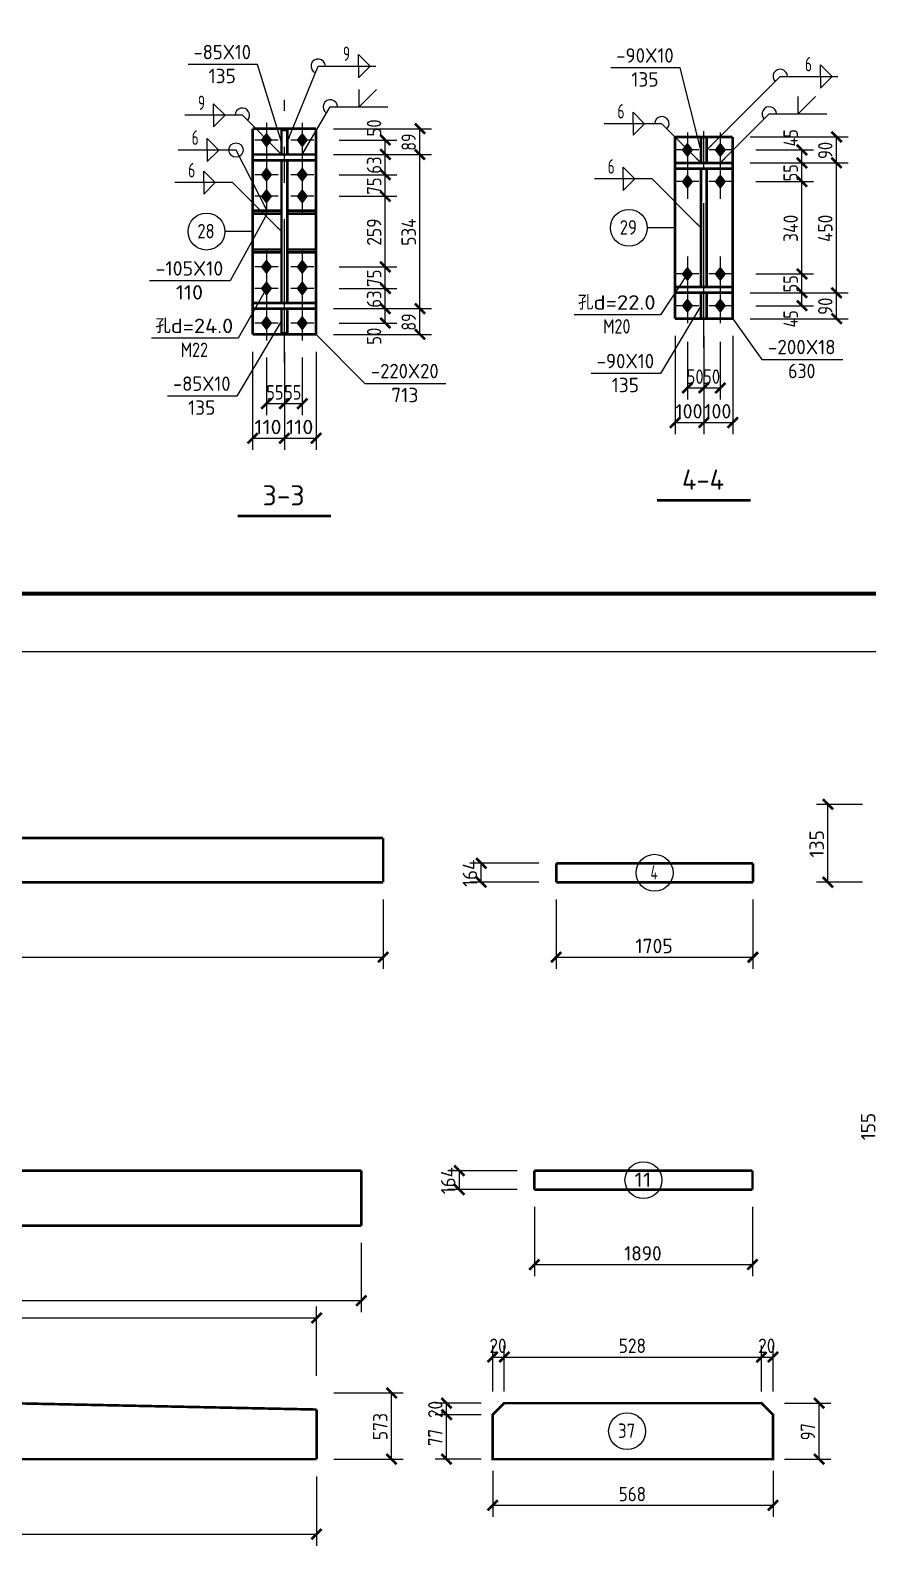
# Model space of a CAD drawing. Extents: x 14207793 to 14719554, y -1675802 to -1228715.
# Drawn here: x 14489997 to 14504511, y -1289793 to -1263526 of the extents above; entities that cross this region are included whole.
import ezdxf
from ezdxf.enums import TextEntityAlignment as Align

# ---------------------------------------------------------------- set-up
doc = ezdxf.new("R2010")
doc.units = 0
doc.header["$LTSCALE"] = 500
doc.header["$MEASUREMENT"] = 0
doc.linetypes.add('6', pattern=[8.75, 5, -1.25, 1.25, -1.25])
for name, color, linetype in [('10', 1, 'CONTINUOUS'), ('15', 3, 'CONTINUOUS'), ('20', 2, 'CONTINUOUS'), ('图框外框__细线', 253, 'CONTINUOUS'), ('尺寸标注', 253, 'CONTINUOUS'), ('焊缝标注', 253, 'CONTINUOUS'), ('编号标注', 253, 'CONTINUOUS'), ('螺栓孔标注', 7, 'CONTINUOUS'), ('钢板标注', 253, 'CONTINUOUS')]:
    doc.layers.add(name, color=color, linetype=linetype)
doc.styles.get("Standard").update_dxf_attribs({"font": 'SYSZ.shx', "width": 0.75, "bigfont": 'SYFS.shx'})

msp = doc.modelspace()

# ---------------------------------------------------------------- linework, layer by layer
at = {"layer": '10', "color": 7, "linetype": '6'}
for p, q in [((14494400.61, -1269297.29), (14494400.61, -1264732.72)), ((14501671.63, -1269024.85), (14501671.63, -1264874.85))]:
    msp.add_line(p, q, dxfattribs=at)
at = {"layer": '10', "color": 253}
for p, q in [((14494090.61, -1265128.76), (14494090.61, -1265728.76)), ((14494710.61, -1265128.76), (14494710.61, -1265728.76)), ((14494290.61, -1265428.76), (14493890.61, -1265428.76)), ((14494910.61, -1265428.76), (14494510.61, -1265428.76)), ((14501386.62, -1265299.85), (14501386.62, -1265899.85)), ((14501956.63, -1265299.85), (14501956.63, -1265899.85)), ((14494090.61, -1265728.76), (14494090.61, -1266328.76)), ((14494710.61, -1265728.76), (14494710.61, -1266328.76)), ((14501586.62, -1265599.85), (14501186.62, -1265599.85)), ((14502156.63, -1265599.85), (14501756.63, -1265599.85)), ((14494290.61, -1266028.76), (14493890.61, -1266028.76)), ((14494910.61, -1266028.76), (14494510.61, -1266028.76)), ((14501386.62, -1265849.85), (14501386.62, -1266449.85)), ((14501956.63, -1265849.85), (14501956.63, -1266449.85)), ((14494090.61, -1266103.76), (14494090.61, -1266703.76)), ((14494710.61, -1266103.76), (14494710.61, -1266703.76)), ((14501586.62, -1266149.85), (14501186.62, -1266149.85)), ((14502156.63, -1266149.85), (14501756.63, -1266149.85)), ((14494290.61, -1266403.76), (14493890.61, -1266403.76)), ((14494910.61, -1266403.76), (14494510.61, -1266403.76)), ((14494090.61, -1267326.26), (14494090.61, -1267926.26)), ((14494710.61, -1267326.26), (14494710.61, -1267926.26)), ((14501386.62, -1267449.85), (14501386.62, -1268049.85)), ((14501956.63, -1267449.85), (14501956.63, -1268049.85)), ((14494290.61, -1267626.26), (14493890.61, -1267626.26)), ((14494090.61, -1267701.26), (14494090.61, -1268301.26)), ((14494910.61, -1267626.26), (14494510.61, -1267626.26)), ((14494710.61, -1267701.26), (14494710.61, -1268301.26)), ((14501586.62, -1267749.85), (14501186.62, -1267749.85)), ((14502156.63, -1267749.85), (14501756.63, -1267749.85)), ((14494290.61, -1268001.26), (14493890.61, -1268001.26)), ((14494910.61, -1268001.26), (14494510.61, -1268001.26)), ((14501386.62, -1267999.85), (14501386.62, -1268599.85)), ((14501956.63, -1267999.85), (14501956.63, -1268599.85)), ((14494090.61, -1268301.26), (14494090.61, -1268901.26)), ((14494710.61, -1268301.26), (14494710.61, -1268901.26)), ((14501586.62, -1268299.85), (14501186.62, -1268299.85)), ((14502156.63, -1268299.85), (14501756.63, -1268299.85)), ((14494290.61, -1268601.26), (14493890.61, -1268601.26)), ((14494910.61, -1268601.26), (14494510.61, -1268601.26))]:
    msp.add_line(p, q, dxfattribs=at)
at = {"layer": '10', "color": 3, "const_width": 45}
for points in [[(14493850.61, -1265678.76), (14493850.61, -1265778.76)], [(14494950.61, -1265678.76), (14493850.61, -1265678.76)], [(14493850.61, -1265778.76), (14494950.61, -1265778.76)], [(14494350.61, -1268251.26), (14494350.61, -1265778.76)], [(14494450.61, -1268251.26), (14494450.61, -1265778.76)], [(14494950.61, -1265778.76), (14494950.61, -1265678.76)], [(14501171.63, -1265824.85), (14501171.63, -1265924.85)], [(14502171.63, -1265824.85), (14501171.63, -1265824.85)], [(14501171.63, -1265924.85), (14502171.63, -1265924.85)], [(14501621.63, -1267974.85), (14501621.63, -1265924.85)], [(14501721.63, -1267974.85), (14501721.63, -1265924.85)], [(14502171.63, -1265924.85), (14502171.63, -1265824.85)], [(14501171.63, -1267974.85), (14501171.63, -1268074.85)], [(14502171.63, -1267974.85), (14501171.63, -1267974.85)], [(14501171.63, -1268074.85), (14502171.63, -1268074.85)], [(14502171.63, -1268074.85), (14502171.63, -1267974.85)], [(14493850.61, -1268251.26), (14493850.61, -1268351.26)], [(14494950.61, -1268251.26), (14493850.61, -1268251.26)], [(14493850.61, -1268351.26), (14494950.61, -1268351.26)], [(14494950.61, -1268351.26), (14494950.61, -1268251.26)]]:
    msp.add_lwpolyline(points, dxfattribs=at)
at = {"layer": '10', "const_width": 45}
for points in [[(14500861.62, -1271674.85), (14502481.63, -1271674.85)], [(14493590.61, -1271947.29), (14495210.61, -1271947.29)]]:
    msp.add_lwpolyline(points, dxfattribs=at)
at = {"layer": '10'}
for points in [[(14494090.61, -1265298.76), (14493990.61, -1265428.76), (14494190.61, -1265428.76), (14494090.61, -1265558.76)], [(14494710.61, -1265298.76), (14494610.61, -1265428.76), (14494810.61, -1265428.76), (14494710.61, -1265558.76)], [(14501386.62, -1265469.85), (14501286.62, -1265599.85), (14501486.62, -1265599.85), (14501386.62, -1265729.85)], [(14501956.63, -1265469.85), (14501856.63, -1265599.85), (14502056.63, -1265599.85), (14501956.63, -1265729.85)], [(14494090.61, -1265898.76), (14493990.61, -1266028.76), (14494190.61, -1266028.76), (14494090.61, -1266158.76)], [(14494710.61, -1265898.76), (14494610.61, -1266028.76), (14494810.61, -1266028.76), (14494710.61, -1266158.76)], [(14501386.62, -1266019.85), (14501286.62, -1266149.85), (14501486.62, -1266149.85), (14501386.62, -1266279.85)], [(14501956.63, -1266019.85), (14501856.63, -1266149.85), (14502056.63, -1266149.85), (14501956.63, -1266279.85)], [(14494090.61, -1266273.76), (14493990.61, -1266403.76), (14494190.61, -1266403.76), (14494090.61, -1266533.76)], [(14494710.61, -1266273.76), (14494610.61, -1266403.76), (14494810.61, -1266403.76), (14494710.61, -1266533.76)], [(14494090.61, -1267496.26), (14493990.61, -1267626.26), (14494190.61, -1267626.26), (14494090.61, -1267756.26)], [(14494710.61, -1267496.26), (14494610.61, -1267626.26), (14494810.61, -1267626.26), (14494710.61, -1267756.26)], [(14494090.61, -1267871.26), (14493990.61, -1268001.26), (14494190.61, -1268001.26), (14494090.61, -1268131.26)], [(14494710.61, -1267871.26), (14494610.61, -1268001.26), (14494810.61, -1268001.26), (14494710.61, -1268131.26)], [(14501386.62, -1267619.85), (14501286.62, -1267749.85), (14501486.62, -1267749.85), (14501386.62, -1267879.85)], [(14501956.63, -1267619.85), (14501856.63, -1267749.85), (14502056.63, -1267749.85), (14501956.63, -1267879.85)], [(14501386.62, -1268169.85), (14501286.62, -1268299.85), (14501486.62, -1268299.85), (14501386.62, -1268429.85)], [(14501956.63, -1268169.85), (14501856.63, -1268299.85), (14502056.63, -1268299.85), (14501956.63, -1268429.85)], [(14494090.61, -1268471.26), (14493990.61, -1268601.26), (14494190.61, -1268601.26), (14494090.61, -1268731.26)], [(14494710.61, -1268471.26), (14494610.61, -1268601.26), (14494810.61, -1268601.26), (14494710.61, -1268731.26)]]:
    msp.add_solid(points, dxfattribs=at)
at = {"layer": '15', "const_width": 45}
for points in [[(14496112.64, -1277524.88), (14479962.5, -1277524.88)], [(14496112.64, -1278292.88), (14496112.64, -1277524.88)], [(14499112.64, -1277964.88), (14499112.64, -1278292.88)], [(14502522.5, -1277964.88), (14499112.64, -1277964.88)], [(14502522.5, -1278292.88), (14502522.5, -1277964.88)], [(14479962.5, -1278292.88), (14496112.64, -1278292.88)], [(14499112.64, -1278292.88), (14502522.5, -1278292.88)], [(14479962.5, -1283292.88), (14495734.33, -1283292.88)], [(14495734.33, -1283292.88), (14495734.33, -1284244.88)], [(14498734.33, -1283620.89), (14498734.33, -1283292.88)], [(14498734.33, -1283292.88), (14502514.5, -1283292.88)], [(14502514.5, -1283292.88), (14502514.5, -1283620.89)], [(14502514.5, -1283620.89), (14498734.33, -1283620.89)], [(14495734.33, -1284244.88), (14479962.5, -1284244.88)], [(14494958.21, -1287432.89), (14481082.64, -1287146.17)], [(14498012.62, -1288292.88), (14502870.81, -1288292.91), (14502870.81, -1287522.91), (14502670.81, -1287322.91), (14498212.62, -1287322.88), (14498012.62, -1287522.88), (14498012.62, -1288292.88)], [(14494958.22, -1288292.88), (14494958.21, -1287432.89)], [(14479962.5, -1288292.88), (14494958.22, -1288292.88)]]:
    msp.add_lwpolyline(points, dxfattribs=at)
at = {"layer": '20', "const_width": 45}
for points in [[(14493850.61, -1265232.72), (14493850.61, -1268797.29)], [(14494950.61, -1265232.72), (14493850.61, -1265232.72)], [(14494350.61, -1265253.76), (14494350.61, -1265678.76)], [(14494450.61, -1265253.76), (14494350.61, -1265253.76)], [(14494450.61, -1265678.76), (14494450.61, -1265253.76)], [(14494950.61, -1268797.29), (14494950.61, -1265232.72)], [(14501171.63, -1265374.85), (14501171.63, -1268524.85)], [(14502171.63, -1265374.85), (14501171.63, -1265374.85)], [(14501621.63, -1265374.85), (14501621.63, -1265824.85)], [(14501721.63, -1265374.85), (14501621.63, -1265374.85)], [(14501721.63, -1265824.85), (14501721.63, -1265374.85)], [(14502171.63, -1268524.85), (14502171.63, -1265374.85)], [(14494350.61, -1265678.76), (14494450.61, -1265678.76)], [(14501621.63, -1265824.85), (14501721.63, -1265824.85)], [(14493850.61, -1266653.76), (14493850.61, -1266703.76)], [(14494350.61, -1266653.76), (14493850.61, -1266653.76)], [(14493850.61, -1266703.76), (14494350.61, -1266703.76)], [(14494350.61, -1266703.76), (14494350.61, -1266653.76)], [(14494450.61, -1266703.76), (14494450.61, -1266653.76)], [(14494450.61, -1266653.76), (14494950.61, -1266653.76)], [(14494950.61, -1266703.76), (14494450.61, -1266703.76)], [(14494950.61, -1266653.76), (14494950.61, -1266703.76)], [(14493850.61, -1267326.26), (14494350.61, -1267326.26)], [(14493850.61, -1267376.26), (14493850.61, -1267326.26)], [(14494350.61, -1267376.26), (14493850.61, -1267376.26)], [(14494350.61, -1267326.26), (14494350.61, -1267376.26)], [(14494450.61, -1267326.26), (14494450.61, -1267376.26)], [(14494950.61, -1267326.26), (14494450.61, -1267326.26)], [(14494450.61, -1267376.26), (14494950.61, -1267376.26)], [(14494950.61, -1267376.26), (14494950.61, -1267326.26)], [(14501621.63, -1268524.85), (14501621.63, -1268074.85)], [(14501621.63, -1268074.85), (14501721.63, -1268074.85)], [(14501721.63, -1268074.85), (14501721.63, -1268524.85)], [(14494350.61, -1268776.26), (14494350.61, -1268351.26)], [(14494350.61, -1268351.26), (14494450.61, -1268351.26)], [(14494450.61, -1268351.26), (14494450.61, -1268776.26)], [(14501171.63, -1268524.85), (14502171.63, -1268524.85)], [(14501721.63, -1268524.85), (14501621.63, -1268524.85)], [(14493850.61, -1268797.29), (14494950.61, -1268797.29)], [(14494450.61, -1268776.26), (14494350.61, -1268776.26)]]:
    msp.add_lwpolyline(points, dxfattribs=at)
at = {"layer": '图框外框__细线'}
msp.add_lwpolyline([(14472462.5, -1274292.88), (14561562.5, -1274292.88), (14561562.5, -1232292.88), (14472462.5, -1232292.88), (14472462.5, -1274292.88)], dxfattribs=at)
at = {"layer": '图框外框__细线', "const_width": 70}
msp.add_lwpolyline([(14474962.5, -1273292.88), (14560562.5, -1273292.88), (14560562.5, -1233292.88), (14474962.5, -1233292.88), (14474962.5, -1273292.88)], dxfattribs=at)
at = {"layer": '尺寸标注'}
for p, q in [((14495250.61, -1265232.72), (14496950.61, -1265232.72)), ((14496750.61, -1265678.76), (14496750.61, -1265232.72)), ((14495350.61, -1265428.76), (14496350.61, -1265428.76)), ((14496150.61, -1265678.76), (14496150.61, -1265428.76)), ((14502471.63, -1265374.85), (14504171.63, -1265374.85)), ((14503971.63, -1265824.85), (14503971.63, -1265374.85)), ((14495250.61, -1265678.76), (14496950.61, -1265678.76)), ((14495250.61, -1265678.76), (14496950.61, -1265678.76)), ((14495350.61, -1265678.76), (14496350.61, -1265678.76)), ((14495350.61, -1265678.76), (14496350.61, -1265678.76)), ((14496150.61, -1266028.76), (14496150.61, -1265678.76)), ((14496750.61, -1268351.26), (14496750.61, -1265678.76)), ((14502571.63, -1265599.85), (14503571.63, -1265599.85)), ((14503371.63, -1265824.85), (14503371.63, -1265599.85)), ((14495350.61, -1266028.76), (14496350.61, -1266028.76)), ((14495350.61, -1266028.76), (14496350.61, -1266028.76)), ((14496150.61, -1266403.76), (14496150.61, -1266028.76)), ((14502471.63, -1265824.85), (14504171.63, -1265824.85)), ((14502471.63, -1265824.85), (14504171.63, -1265824.85)), ((14502571.63, -1265824.85), (14503571.63, -1265824.85)), ((14502571.63, -1265824.85), (14503571.63, -1265824.85)), ((14503371.63, -1266149.85), (14503371.63, -1265824.85)), ((14503971.63, -1268074.85), (14503971.63, -1265824.85)), ((14502571.63, -1266149.85), (14503571.63, -1266149.85)), ((14502571.63, -1266149.85), (14503571.63, -1266149.85)), ((14503371.63, -1267749.85), (14503371.63, -1266149.85)), ((14495350.61, -1266403.76), (14496350.61, -1266403.76)), ((14495350.61, -1266403.76), (14496350.61, -1266403.76)), ((14496150.61, -1267626.26), (14496150.61, -1266403.76)), ((14495350.61, -1267626.26), (14496350.61, -1267626.26)), ((14495350.61, -1267626.26), (14496350.61, -1267626.26)), ((14496150.61, -1268001.26), (14496150.61, -1267626.26)), ((14502571.63, -1267749.85), (14503571.63, -1267749.85)), ((14502571.63, -1267749.85), (14503571.63, -1267749.85)), ((14503371.63, -1268074.85), (14503371.63, -1267749.85)), ((14495350.61, -1268001.26), (14496350.61, -1268001.26)), ((14495350.61, -1268001.26), (14496350.61, -1268001.26)), ((14496150.61, -1268351.26), (14496150.61, -1268001.26)), ((14502471.63, -1268074.85), (14504171.63, -1268074.85)), ((14502471.63, -1268074.85), (14504171.63, -1268074.85)), ((14502571.63, -1268074.85), (14503571.63, -1268074.85)), ((14502571.63, -1268074.85), (14503571.63, -1268074.85)), ((14503371.63, -1268299.85), (14503371.63, -1268074.85)), ((14503971.63, -1268524.85), (14503971.63, -1268074.85)), ((14495250.61, -1268351.26), (14496950.61, -1268351.26)), ((14495250.61, -1268351.26), (14496950.61, -1268351.26)), ((14495350.61, -1268351.26), (14496350.61, -1268351.26)), ((14495350.61, -1268351.26), (14496350.61, -1268351.26)), ((14496150.61, -1268601.26), (14496150.61, -1268351.26)), ((14496750.61, -1268797.29), (14496750.61, -1268351.26)), ((14502571.63, -1268299.85), (14503571.63, -1268299.85)), ((14495350.61, -1268601.26), (14496350.61, -1268601.26)), ((14502471.63, -1268524.85), (14504171.63, -1268524.85)), ((14495250.61, -1268797.29), (14496950.61, -1268797.29)), ((14501171.63, -1268824.85), (14501171.63, -1270524.85)), ((14501386.62, -1268924.85), (14501386.62, -1269924.85)), ((14501671.63, -1268824.85), (14501671.63, -1270524.85)), ((14501671.63, -1268824.85), (14501671.63, -1270524.85)), ((14501671.63, -1268924.85), (14501671.63, -1269924.85)), ((14501671.63, -1268924.85), (14501671.63, -1269924.85)), ((14501956.63, -1268924.85), (14501956.63, -1269924.85)), ((14502171.63, -1268824.85), (14502171.63, -1270524.85)), ((14493850.61, -1269097.29), (14493850.61, -1270797.29)), ((14494400.61, -1269097.29), (14494400.61, -1270797.29)), ((14494400.61, -1269097.29), (14494400.61, -1270797.29)), ((14494950.61, -1269097.29), (14494950.61, -1270797.29)), ((14494090.61, -1269197.29), (14494090.61, -1270197.29)), ((14494400.61, -1269197.29), (14494400.61, -1270197.29)), ((14494400.61, -1269197.29), (14494400.61, -1270197.29)), ((14494710.61, -1269197.29), (14494710.61, -1270197.29)), ((14501386.62, -1269724.85), (14501671.63, -1269724.85)), ((14501671.63, -1269724.85), (14501956.63, -1269724.85)), ((14494090.61, -1269997.29), (14494400.61, -1269997.29)), ((14494400.61, -1269997.29), (14494710.61, -1269997.29)), ((14501171.63, -1270324.85), (14501671.63, -1270324.85)), ((14501671.63, -1270324.85), (14502171.63, -1270324.85)), ((14493850.61, -1270597.29), (14494400.61, -1270597.29)), ((14494400.61, -1270597.29), (14494950.61, -1270597.29)), ((14504422.5, -1276942.88), (14503622.5, -1276942.88)), ((14503822.5, -1278292.88), (14503822.5, -1276942.88)), ((14498812.64, -1277964.88), (14497612.64, -1277964.88)), ((14497812.64, -1278292.88), (14497812.64, -1277964.88)), ((14498812.64, -1278292.88), (14497612.64, -1278292.88)), ((14504422.5, -1278292.88), (14503622.5, -1278292.88)), ((14496112.64, -1278592.88), (14496112.64, -1279792.88)), ((14499112.64, -1278592.88), (14499112.64, -1279792.88)), ((14502522.5, -1278592.88), (14502522.5, -1279792.88)), ((14479962.5, -1279592.88), (14496112.64, -1279592.88)), ((14499112.64, -1279592.88), (14502522.5, -1279592.88)), ((14498434.33, -1283292.88), (14497234.33, -1283292.88)), ((14497434.33, -1283620.89), (14497434.33, -1283292.88)), ((14498434.33, -1283620.89), (14497234.33, -1283620.89)), ((14498734.33, -1283920.89), (14498734.33, -1285120.89)), ((14502514.5, -1283920.89), (14502514.5, -1285120.89)), ((14495734.33, -1284544.88), (14495734.33, -1285744.88)), ((14498734.33, -1284920.89), (14502514.5, -1284920.89)), ((14479962.5, -1285544.88), (14495734.33, -1285544.88)), ((14494958.21, -1286846.17), (14494958.21, -1285646.17)), ((14479908.1, -1285846.17), (14494958.21, -1285846.17)), ((14498012.62, -1287122.88), (14498012.62, -1286322.88)), ((14498012.62, -1286522.88), (14498212.62, -1286522.88)), ((14498212.62, -1287122.88), (14498212.62, -1286322.88)), ((14498212.62, -1287122.88), (14498212.62, -1286322.88)), ((14498212.62, -1286522.88), (14502670.81, -1286522.88)), ((14502670.81, -1287122.88), (14502670.81, -1286322.88)), ((14502670.81, -1287122.91), (14502670.81, -1286322.88)), ((14502670.81, -1286522.88), (14502870.81, -1286522.88)), ((14502870.81, -1287122.91), (14502870.81, -1286322.88)), ((14495258.21, -1287146.17), (14496458.21, -1287146.17)), ((14496258.21, -1288292.88), (14496258.21, -1287146.17)), ((14497812.62, -1287322.88), (14497012.62, -1287322.88)), ((14497812.62, -1287522.88), (14497012.62, -1287522.88)), ((14497812.62, -1287522.88), (14497012.62, -1287522.88)), ((14497212.62, -1287522.88), (14497212.62, -1287322.88)), ((14497212.62, -1288292.88), (14497212.62, -1287522.88)), ((14503070.81, -1287322.91), (14503870.81, -1287322.91)), ((14503670.81, -1288292.91), (14503670.81, -1287322.91)), ((14495258.21, -1288292.88), (14496458.21, -1288292.88)), ((14497812.62, -1288292.88), (14497012.62, -1288292.88)), ((14503070.81, -1288292.91), (14503870.81, -1288292.91)), ((14494958.21, -1288592.88), (14494958.21, -1289792.88)), ((14498012.62, -1288492.88), (14498012.62, -1289292.88)), ((14502870.81, -1288492.91), (14502870.81, -1289292.88)), ((14498012.62, -1289092.88), (14502870.81, -1289092.88)), ((14481082.64, -1289592.88), (14494958.21, -1289592.88))]:
    msp.add_line(p, q, dxfattribs=at)
at = {"layer": '尺寸标注', "const_width": 45}
for points in [[(14496662.23, -1265144.33), (14496839, -1265321.11)], [(14496062.23, -1265340.37), (14496239, -1265517.15)], [(14503283.24, -1265511.47), (14503460.01, -1265688.24)], [(14503883.24, -1265286.47), (14504060.01, -1265463.24)], [(14496062.23, -1265590.37), (14496239, -1265767.15)], [(14496062.23, -1265590.37), (14496239, -1265767.15)], [(14496662.23, -1265590.37), (14496839, -1265767.15)], [(14496662.23, -1265590.37), (14496839, -1265767.15)], [(14503283.24, -1265736.47), (14503460.01, -1265913.24)], [(14503283.24, -1265736.47), (14503460.01, -1265913.24)], [(14503883.24, -1265736.47), (14504060.01, -1265913.24)], [(14503883.24, -1265736.47), (14504060.01, -1265913.24)], [(14496062.23, -1265940.37), (14496239, -1266117.15)], [(14496062.23, -1265940.37), (14496239, -1266117.15)], [(14503283.24, -1266061.47), (14503460.01, -1266238.24)], [(14503283.24, -1266061.47), (14503460.01, -1266238.24)], [(14496062.23, -1266315.37), (14496239, -1266492.15)], [(14496062.23, -1266315.37), (14496239, -1266492.15)], [(14496062.23, -1267537.87), (14496239, -1267714.64)], [(14496062.23, -1267537.87), (14496239, -1267714.64)], [(14503283.24, -1267661.47), (14503460.01, -1267838.24)], [(14503283.24, -1267661.47), (14503460.01, -1267838.24)], [(14496062.23, -1267912.87), (14496239, -1268089.64)], [(14496062.23, -1267912.87), (14496239, -1268089.64)], [(14503283.24, -1267986.47), (14503460.01, -1268163.24)], [(14503283.24, -1267986.47), (14503460.01, -1268163.24)], [(14503883.24, -1267986.47), (14504060.01, -1268163.24)], [(14503883.24, -1267986.47), (14504060.01, -1268163.24)], [(14496062.23, -1268262.87), (14496239, -1268439.64)], [(14496062.23, -1268262.87), (14496239, -1268439.64)], [(14496662.23, -1268262.87), (14496839, -1268439.64)], [(14496662.23, -1268262.87), (14496839, -1268439.64)], [(14503283.24, -1268211.47), (14503460.01, -1268388.24)], [(14496062.23, -1268512.87), (14496239, -1268689.64)], [(14503883.24, -1268436.47), (14504060.01, -1268613.24)], [(14496662.23, -1268708.9), (14496839, -1268885.68)], [(14501298.24, -1269813.24), (14501475.01, -1269636.47)], [(14501583.24, -1269813.24), (14501760.01, -1269636.47)], [(14501583.24, -1269813.24), (14501760.01, -1269636.47)], [(14501868.24, -1269813.24), (14502045.01, -1269636.47)], [(14494002.23, -1270085.68), (14494179, -1269908.9)], [(14494312.23, -1270085.68), (14494489, -1269908.9)], [(14494312.23, -1270085.68), (14494489, -1269908.9)], [(14494622.23, -1270085.68), (14494799, -1269908.9)], [(14501083.24, -1270413.24), (14501260.01, -1270236.47)], [(14501583.24, -1270413.24), (14501760.01, -1270236.47)], [(14501583.24, -1270413.24), (14501760.01, -1270236.47)], [(14502083.24, -1270413.24), (14502260.01, -1270236.47)], [(14493762.23, -1270685.68), (14493939, -1270508.9)], [(14494312.23, -1270685.68), (14494489, -1270508.9)], [(14494312.23, -1270685.68), (14494489, -1270508.9)], [(14494862.23, -1270685.68), (14495039, -1270508.9)], [(14503734.11, -1276854.5), (14503910.89, -1277031.27)], [(14497724.25, -1277876.5), (14497901.02, -1278053.27)], [(14497724.25, -1278204.5), (14497901.02, -1278381.27)], [(14503734.11, -1278204.5), (14503910.89, -1278381.27)], [(14496024.25, -1279681.27), (14496201.02, -1279504.5)], [(14499024.25, -1279681.27), (14499201.02, -1279504.5)], [(14502434.11, -1279681.27), (14502610.89, -1279504.5)], [(14497345.94, -1283204.5), (14497522.71, -1283381.27)], [(14497345.94, -1283532.5), (14497522.71, -1283709.27)], [(14498645.94, -1285009.27), (14498822.71, -1284832.5)], [(14502426.11, -1285009.27), (14502602.89, -1284832.5)], [(14495645.94, -1285633.27), (14495822.71, -1285456.5)], [(14494869.82, -1285934.55), (14495046.6, -1285757.78)], [(14497924.23, -1286611.27), (14498101, -1286434.5)], [(14498124.23, -1286611.27), (14498301, -1286434.5)], [(14498124.23, -1286611.27), (14498301, -1286434.5)], [(14502582.43, -1286611.27), (14502759.2, -1286434.5)], [(14502582.43, -1286611.27), (14502759.2, -1286434.5)], [(14502782.43, -1286611.27), (14502959.2, -1286434.5)], [(14496169.82, -1287057.78), (14496346.6, -1287234.55)], [(14497124.23, -1287234.5), (14497301, -1287411.27)], [(14503582.43, -1287234.52), (14503759.2, -1287411.29)], [(14497124.23, -1287434.5), (14497301, -1287611.27)], [(14497124.23, -1287434.5), (14497301, -1287611.27)], [(14496169.82, -1288204.5), (14496346.6, -1288381.27)], [(14497124.23, -1288204.49), (14497301, -1288381.27)], [(14503582.43, -1288204.52), (14503759.2, -1288381.3)], [(14497924.23, -1289181.27), (14498101, -1289004.49)], [(14502782.43, -1289181.27), (14502959.2, -1289004.49)], [(14494869.82, -1289681.27), (14495046.6, -1289504.5)]]:
    msp.add_lwpolyline(points, dxfattribs=at)
at = {"layer": '焊缝标注'}
for p, q in [((14494450.61, -1265466.26), (14494986.57, -1264148.18)), ((14494986.57, -1264148.18), (14495986.57, -1264148.18)), ((14495686.57, -1264148.18), (14495686.57, -1263948.18)), ((14495686.57, -1263948.18), (14495886.57, -1264148.18)), ((14495686.57, -1264148.18), (14495686.57, -1264348.18)), ((14495686.57, -1264348.18), (14495886.57, -1264148.18)), ((14503694.93, -1264327.57), (14503694.93, -1264127.57)), ((14503694.93, -1264127.57), (14503894.93, -1264327.57)), ((14501721.63, -1265599.85), (14502994.93, -1264327.57)), ((14502994.93, -1264327.57), (14503994.93, -1264327.57)), ((14503694.93, -1264327.57), (14503694.93, -1264527.57)), ((14503694.93, -1264527.57), (14503894.93, -1264327.57)), ((14495696.68, -1264854.27), (14495996.68, -1264554.27)), ((14495696.68, -1264854.27), (14495696.68, -1264554.27)), ((14503305.49, -1264976.66), (14503605.49, -1264676.66)), ((14503305.49, -1264976.66), (14503305.49, -1264676.66)), ((14493172.6, -1264999.13), (14493172.6, -1264799.13)), ((14493372.6, -1264999.13), (14493172.6, -1264799.13)), ((14494710.61, -1265678.76), (14495196.68, -1264854.27)), ((14495196.68, -1264854.27), (14496196.68, -1264854.27)), ((14500443.61, -1265145.22), (14500443.61, -1264945.22)), ((14500643.61, -1265145.22), (14500443.61, -1264945.22)), ((14501956.63, -1265824.85), (14502805.49, -1264976.66)), ((14502805.49, -1264976.66), (14503805.49, -1264976.66)), ((14493672.6, -1264999.13), (14492672.6, -1264999.13)), ((14493172.6, -1264999.13), (14493172.6, -1265199.13)), ((14493372.6, -1264999.13), (14493172.6, -1265199.13)), ((14494350.61, -1265678.76), (14493672.6, -1264999.13)), ((14500943.61, -1265145.22), (14499943.61, -1265145.22)), ((14500443.61, -1265145.22), (14500443.61, -1265345.22)), ((14500643.61, -1265145.22), (14500443.61, -1265345.22)), ((14501621.63, -1265824.85), (14500943.61, -1265145.22)), ((14493062.55, -1265601.99), (14493062.55, -1265401.99)), ((14493262.55, -1265601.99), (14493062.55, -1265401.99)), ((14493562.55, -1265601.99), (14492562.55, -1265601.99)), ((14493062.55, -1265601.99), (14493062.55, -1265801.99)), ((14493262.55, -1265601.99), (14493062.55, -1265801.99)), ((14494100.61, -1266653.76), (14493562.55, -1265601.99)), ((14493003.1, -1266165.47), (14493003.1, -1265965.47)), ((14493203.1, -1266165.47), (14493003.1, -1265965.47)), ((14500274.11, -1266100.31), (14500274.11, -1265900.31)), ((14500474.11, -1266100.31), (14500274.11, -1265900.31)), ((14493503.1, -1266165.47), (14492503.1, -1266165.47)), ((14493003.1, -1266165.47), (14493003.1, -1266365.47)), ((14493203.1, -1266165.47), (14493003.1, -1266365.47)), ((14494350.61, -1267015.01), (14493503.1, -1266165.47)), ((14500774.11, -1266100.31), (14499774.11, -1266100.31)), ((14500274.11, -1266100.31), (14500274.11, -1266300.31)), ((14500474.11, -1266100.31), (14500274.11, -1266300.31)), ((14501621.63, -1266949.85), (14500774.11, -1266100.31))]:
    msp.add_line(p, q, dxfattribs=at)
msp.add_circle((14493562.55, -1265601.99), 125, dxfattribs=at)
for centre, start, end in [((14494986.57, -1264148.18), 0, 247.872535), ((14502994.93, -1264327.57), 0, 224.977194), ((14493672.6, -1264999.13), 314.931548, 180.000005), ((14495196.68, -1264854.27), 0, 239.479178), ((14502805.49, -1264976.66), 0, 224.977194), ((14500943.61, -1265145.22), 314.931548, 180.000005)]:
    msp.add_arc(centre, 125, start, end, dxfattribs=at)
for points in [[(14494450.61, -1265466.26), (14494502.18, -1265379.27), (14494474.39, -1265367.97)], [(14494350.61, -1265678.76), (14494290.61, -1265597.37), (14494269.37, -1265618.56)], [(14494710.61, -1265678.76), (14494774.32, -1265600.23), (14494748.48, -1265585)], [(14501621.63, -1265824.85), (14501561.62, -1265743.46), (14501540.38, -1265764.65)], [(14501721.63, -1265599.85), (14501802.97, -1265539.78), (14501781.76, -1265518.56)], [(14501956.63, -1265824.85), (14502037.97, -1265764.78), (14502016.76, -1265743.56)], [(14494100.61, -1266653.76), (14494068.42, -1266557.9), (14494041.72, -1266571.56)], [(14494350.61, -1267015.01), (14494290.61, -1266933.62), (14494269.37, -1266954.81)], [(14501621.63, -1266949.85), (14501561.62, -1266868.46), (14501540.38, -1266889.65)]]:
    msp.add_solid(points, dxfattribs=at)
at = {"layer": '编号标注'}
for p, q in [((14493850.61, -1267015.01), (14493370.61, -1267015.01)), ((14501171.63, -1266949.85), (14500691.63, -1266949.85))]:
    msp.add_line(p, q, dxfattribs=at)
at = {"layer": '编号标注', "const_width": 10}
for points in [[(14493855.61, -1267015.01, 1), (14493845.61, -1267015.01, 1), (14493855.61, -1267015.01, 1)], [(14501176.62, -1266949.85, 1), (14501166.63, -1266949.85, 1), (14501176.62, -1266949.85, 1)]]:
    msp.add_lwpolyline(points, format="xyb", dxfattribs=at)
at = {"layer": '编号标注'}
for centre in [(14493050.61, -1267015.01), (14500371.63, -1266949.85), (14500817.57, -1278128.88), (14500624.41, -1283456.88), (14500341.71, -1287807.89)]:
    msp.add_circle(centre, 320, dxfattribs=at)
at = {"layer": '螺栓孔标注'}
for p, q in [((14501386.62, -1267749.85), (14500921.15, -1268458.03)), ((14494090.61, -1268001.26), (14493599.48, -1268864.97)), ((14500921.15, -1268458.03), (14499421.15, -1268458.03)), ((14493599.48, -1268864.97), (14492099.48, -1268864.97))]:
    msp.add_line(p, q, dxfattribs=at)
at = {"layer": '螺栓孔标注', "const_width": 10}
for points in [[(14501391.62, -1267749.85, 1), (14501381.62, -1267749.85, 1), (14501391.62, -1267749.85, 1)], [(14494095.61, -1268001.26, 1), (14494085.61, -1268001.26, 1), (14494095.61, -1268001.26, 1)]]:
    msp.add_lwpolyline(points, format="xyb", dxfattribs=at)
at = {"layer": '钢板标注'}
for p, q in [((14493932.28, -1264118.62), (14492732.28, -1264118.62)), ((14494350.61, -1265466.26), (14493932.28, -1264118.62)), ((14501259.19, -1264177.47), (14500059.19, -1264177.47)), ((14501621.63, -1265599.85), (14501259.19, -1264177.47)), ((14494100.61, -1266703.76), (14493463.68, -1267868.53)), ((14493463.68, -1267868.53), (14492063.68, -1267868.53)), ((14501621.63, -1268299.85), (14500920.09, -1269474.77)), ((14494350.61, -1268563.76), (14493577.12, -1269866.19)), ((14502171.63, -1268524.85), (14502678.05, -1269231.77)), ((14494950.61, -1268797.29), (14495796.78, -1269648.18)), ((14502678.05, -1269231.77), (14504078.05, -1269231.77)), ((14495796.78, -1269648.18), (14497196.78, -1269648.18)), ((14500920.09, -1269474.77), (14499720.09, -1269474.77)), ((14493577.12, -1269866.19), (14492377.12, -1269866.19))]:
    msp.add_line(p, q, dxfattribs=at)
at = {"layer": '钢板标注', "const_width": 10}
for points in [[(14494355.61, -1265466.26, 1), (14494345.61, -1265466.26, 1), (14494355.61, -1265466.26, 1)], [(14501626.62, -1265599.85, 1), (14501616.63, -1265599.85, 1), (14501626.62, -1265599.85, 1)], [(14494105.61, -1266703.76, 1), (14494095.61, -1266703.76, 1), (14494105.61, -1266703.76, 1)], [(14501626.62, -1268299.85, 1), (14501616.63, -1268299.85, 1), (14501626.62, -1268299.85, 1)], [(14494355.61, -1268563.76, 1), (14494345.61, -1268563.76, 1), (14494355.61, -1268563.76, 1)], [(14502176.62, -1268524.85, 1), (14502166.63, -1268524.85, 1), (14502176.62, -1268524.85, 1)], [(14494955.61, -1268797.29, 1), (14494945.61, -1268797.29, 1), (14494955.61, -1268797.29, 1)]]:
    msp.add_lwpolyline(points, format="xyb", dxfattribs=at)

# ---------------------------------------------------------------- texts
at = {"layer": '10'}
for s, width, p, p2 in [('4-4', 0.71705, (14501293.63, -1271489.35), (14502022.63, -1271489.35)), ('3-3', 0.728999, (14494022.61, -1271761.79), (14494751.61, -1271761.79))]:
    msp.add_text(s, height=350, dxfattribs=dict(at, width=width)).set_placement(p, p2, align=Align.FIT)
at = {"layer": '尺寸标注'}
for s, width, p, p2 in [('50', 0.735, (14496080.61, -1265367.51), (14496080.61, -1265070.01)), ('89', 0.757272, (14496680.61, -1265613.24), (14496680.61, -1265315.74)), ('45', 0.735, (14503301.62, -1265538.6), (14503301.62, -1265241.1)), ('90', 0.735, (14503901.62, -1265757.35), (14503901.62, -1265459.85)), ('63', 0.735, (14496080.61, -1266011.26), (14496080.61, -1265713.76)), ('55', 0.735, (14503301.62, -1266144.85), (14503301.62, -1265847.35)), ('75', 0.735, (14496080.61, -1266373.76), (14496080.61, -1266076.26)), ('259', 0.748868, (14496080.61, -1267260.01), (14496080.61, -1266787.51)), ('534', 0.721636, (14496680.61, -1267260.01), (14496680.61, -1266787.51)), ('340', 0.735, (14503301.62, -1267194.85), (14503301.62, -1266722.35)), ('450', 0.735, (14503901.62, -1267194.85), (14503901.62, -1266722.35)), ('75', 0.735, (14496080.61, -1267971.26), (14496080.61, -1267673.76)), ('55', 0.735001, (14503301.62, -1268069.85), (14503301.62, -1267772.35)), ('63', 0.735, (14496080.61, -1268333.76), (14496080.61, -1268036.26)), ('45', 0.735, (14503301.62, -1268676.1), (14503301.62, -1268378.6)), ('90', 0.735001, (14503901.62, -1268457.35), (14503901.62, -1268159.85)), ('89', 0.757272, (14496680.61, -1268731.77), (14496680.61, -1268434.27)), ('50', 0.735001, (14496080.61, -1268977.51), (14496080.61, -1268680.01)), ('135', 0.7938, (14503752.5, -1277862.88), (14503752.5, -1277390.38)), ('164', 0.778236, (14497742.64, -1278373.88), (14497742.64, -1277901.38)), ('155', 0.7938, (14504644.5, -1282762.88), (14504644.5, -1282290.38)), ('164', 0.778235, (14497364.33, -1283701.88), (14497364.33, -1283229.38)), ('20', 0.735002, (14497142.62, -1287580.38), (14497142.62, -1287282.88)), ('573', 0.735001, (14496188.21, -1287964.53), (14496188.21, -1287492.03)), ('77', 0.735002, (14497142.62, -1288065.38), (14497142.62, -1287767.88)), ('97', 0.735002, (14503600.81, -1287965.41), (14503600.81, -1287667.91))]:
    msp.add_text(s, height=250, rotation=90, dxfattribs=dict(at, width=width)).set_placement(p, p2, align=Align.FIT)
for s, width, p, p2 in [('50', 0.735002, (14501371.63, -1269654.85), (14501669.13, -1269654.85)), ('50', 0.735002, (14501656.63, -1269654.85), (14501954.13, -1269654.85)), ('55', 0.735002, (14494088.11, -1269927.29), (14494385.61, -1269927.29)), ('55', 0.734998, (14494398.11, -1269927.29), (14494695.61, -1269927.29)), ('100', 0.793801, (14501176.62, -1270254.85), (14501649.12, -1270254.85)), ('100', 0.793801, (14501676.62, -1270254.85), (14502149.12, -1270254.85)), ('110', 0.862824, (14493880.61, -1270527.29), (14494353.11, -1270527.29)), ('110', 0.862824, (14494430.61, -1270527.29), (14494903.11, -1270527.29)), ('1705', 0.777001, (14500485.07, -1279522.88), (14501132.57, -1279522.88)), ('1890', 0.776999, (14500291.92, -1284850.89), (14500939.41, -1284850.89)), ('20', 0.734998, (14497955.12, -1286452.88), (14498252.61, -1286452.88)), ('528', 0.735001, (14500196.71, -1286452.88), (14500669.21, -1286452.88)), ('20', 0.735002, (14502613.31, -1286452.88), (14502910.81, -1286452.88)), ('568', 0.735001, (14500196.71, -1289022.88), (14500669.21, -1289022.88))]:
    msp.add_text(s, height=250, dxfattribs=dict(at, width=width)).set_placement(p, p2, align=Align.FIT)
at = {"layer": '焊缝标注'}
for s, width, p, p2 in [('9', 0.791533, (14495416.57, -1264058.18), (14495539.07, -1264058.18)), ('6', 0.791542, (14503424.92, -1264237.57), (14503547.43, -1264237.57)), ('9', 0.791542, (14492902.6, -1264909.13), (14493025.1, -1264909.13)), ('6', 0.791542, (14500173.61, -1265055.22), (14500296.11, -1265055.22)), ('6', 0.791533, (14492792.55, -1265511.99), (14492915.05, -1265511.99)), ('6', 0.791542, (14500004.11, -1266010.31), (14500126.61, -1266010.31)), ('6', 0.791542, (14492733.1, -1266075.47), (14492855.6, -1266075.47))]:
    msp.add_text(s, height=250, dxfattribs=dict(at, width=width)).set_placement(p, p2, align=Align.FIT)
at = {"layer": '编号标注'}
for s, width, p, p2 in [('29', 0.75727, (14500214.13, -1267067.35), (14500511.62, -1267067.35)), ('28', 0.734998, (14492893.11, -1267132.51), (14493190.61, -1267132.51)), ('4', 0.686003, (14500747.57, -1278246.38), (14500870.07, -1278246.38)), ('11', 1.189996, (14500466.92, -1283574.38), (14500764.41, -1283574.38)), ('37', 0.734998, (14500184.21, -1287925.39), (14500481.71, -1287925.39))]:
    msp.add_text(s, height=250, dxfattribs=dict(at, width=width)).set_placement(p, p2, align=Align.FIT)
at = {"layer": '螺栓孔标注'}
for s, width, p, p2 in [('孔d=22.0', 0.842187, (14499488.65, -1268368.03), (14500836.15, -1268368.03)), ('孔d=24.0', 0.842187, (14492166.98, -1268774.97), (14493514.48, -1268774.97)), ('M20', 0.684311, (14499926.15, -1268783.03), (14500398.65, -1268783.03)), ('M22', 0.684309, (14492604.48, -1269189.97), (14493076.98, -1269189.97))]:
    msp.add_text(s, height=250, dxfattribs=dict(at, width=width)).set_placement(p, p2, align=Align.FIT)
at = {"layer": '钢板标注'}
for s, width, p, p2 in [('-85X10', 0.722328, (14492824.77, -1264028.63), (14493822.28, -1264028.63)), ('-90X10', 0.722328, (14500151.69, -1264087.47), (14501149.19, -1264087.47)), ('135', 0.793801, (14493087.27, -1264443.62), (14493559.78, -1264443.62)), ('135', 0.793801, (14500414.19, -1264502.47), (14500886.69, -1264502.47)), ('-105X10', 0.746136, (14492168.68, -1267778.53), (14493341.18, -1267778.53)), ('110', 0.862824, (14492518.68, -1268193.53), (14492991.18, -1268193.53)), ('-200X18', 0.72419, (14502783.05, -1269141.77), (14503955.55, -1269141.77)), ('-90X10', 0.722328, (14499812.59, -1269384.77), (14500810.09, -1269384.77)), ('-220X20', 0.7035, (14495901.77, -1269558.18), (14497074.27, -1269558.18)), ('630', 0.734996, (14503133.05, -1269556.77), (14503605.55, -1269556.77)), ('-85X10', 0.722327, (14492469.62, -1269776.19), (14493467.12, -1269776.19)), ('135', 0.793798, (14500075.09, -1269799.77), (14500547.59, -1269799.77)), ('135', 0.793798, (14492732.12, -1270191.19), (14493204.62, -1270191.19)), ('713', 0.793801, (14496251.77, -1269973.18), (14496724.27, -1269973.18))]:
    msp.add_text(s, height=250, dxfattribs=dict(at, width=width)).set_placement(p, p2, align=Align.FIT)

doc.saveas('drawing.dxf')
